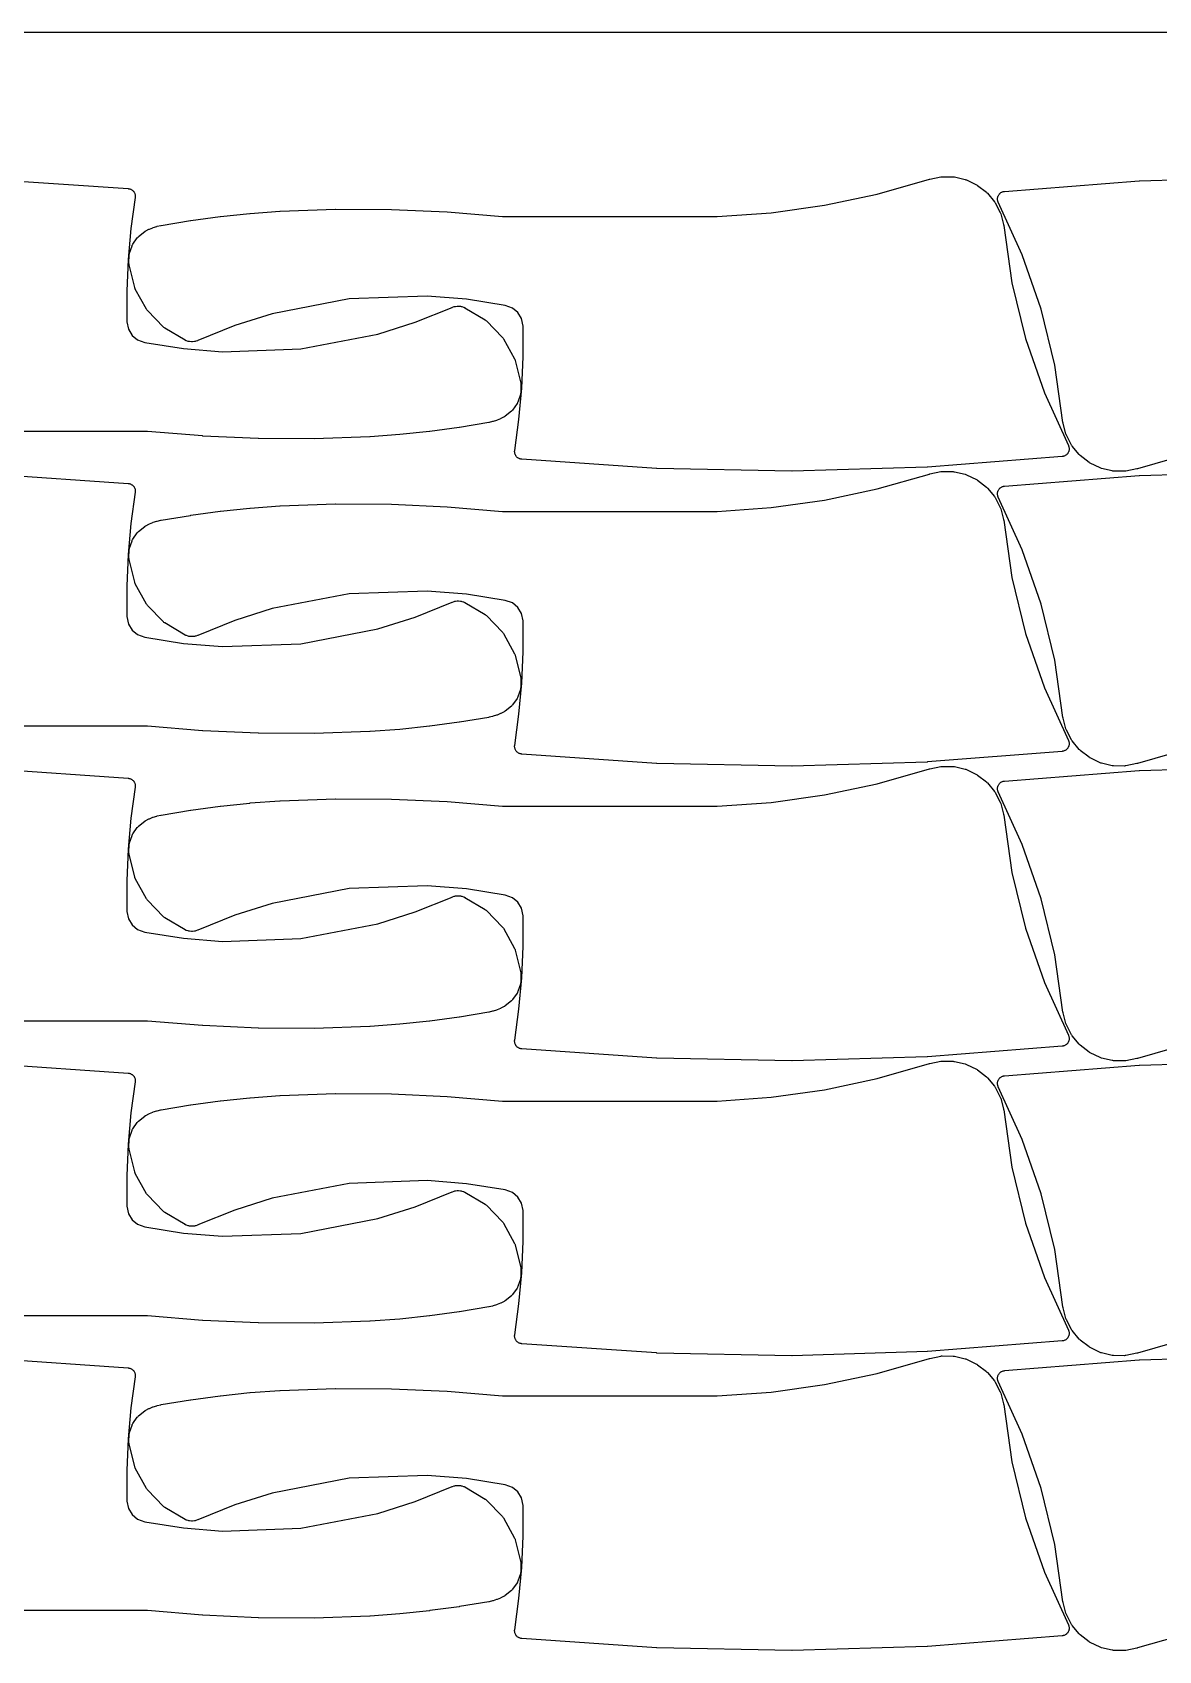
# Model space of a CAD drawing. Header units: metres. Extents: x 0 to 3000, y 0 to 1100.
# Drawn here: x 2269 to 2634, y 574 to 1100 of the extents above; entities that cross this region are included whole.
import ezdxf

# ---------------------------------------------------------------- set-up
doc = ezdxf.new("R2010")
doc.units = ezdxf.units.M

msp = doc.modelspace()

# ---------------------------------------------------------------- linework, layer by layer
at = {"color": 7}
msp.add_lwpolyline([(0, 0), (3000, 0), (3000, 1100), (0, 1100), (0, 0)], close=True, dxfattribs=at)
at = {"color": 1}
for points in [[(2255.98, 1052.26), (2299.75, 1049.25), (2299.78, 1049.25), (2299.81, 1049.24), (2299.87, 1049.23), (2299.94, 1049.23), (2299.97, 1049.22), (2300, 1049.22), (2300.1, 1049.2), (2300.3, 1049.15), (2300.49, 1049.08), (2300.58, 1049.04), (2300.77, 1048.95), (2300.94, 1048.84), (2301.02, 1048.78), (2301.19, 1048.66), (2301.33, 1048.52), (2301.41, 1048.44), (2301.54, 1048.29), (2301.66, 1048.12), (2301.71, 1048.03), (2301.81, 1047.85), (2301.89, 1047.66), (2301.92, 1047.57), (2301.98, 1047.37), (2302.02, 1047.17), (2302.04, 1047.07), (2302.06, 1046.87), (2302.06, 1046.67), (2302.05, 1046.56), (2302.04, 1046.48), (2302.04, 1046.4), (2300.64, 1036.29), (2299.73, 1026.18), (2299.28, 1016.03), (2299.31, 1006.02), (2299.82, 1003.56), (2299.82, 1003.56), (2301, 1001.6), (2302.78, 1000.16), (2305.17, 999.31), (2317.72, 997.31), (2330.4, 996.28), (2355.83, 997.19), (2380.81, 1002), (2392.94, 1005.85), (2404.89, 1010.69), (2404.95, 1010.71), (2405.01, 1010.73), (2405.6, 1010.93), (2405.8, 1010.98), (2406.01, 1011.02), (2406.62, 1011.09), (2406.82, 1011.1), (2407.03, 1011.09), (2407.64, 1011.03), (2407.84, 1011), (2408.04, 1010.95), (2408.64, 1010.77), (2408.68, 1010.75), (2408.71, 1010.74), (2408.77, 1010.72), (2408.82, 1010.7), (2408.86, 1010.68), (2408.9, 1010.67), (2408.95, 1010.64), (2409, 1010.62), (2409.03, 1010.6), (2409.07, 1010.58), (2415.63, 1006.67), (2415.78, 1006.57), (2415.92, 1006.46), (2416.04, 1006.34), (2421.26, 1000.94), (2421.38, 1000.81), (2421.48, 1000.67), (2421.57, 1000.52), (2425.21, 993.96), (2425.29, 993.8), (2425.36, 993.63), (2425.41, 993.46), (2427.23, 986.05), (2427.24, 985.97), (2427.26, 985.89), (2427.26, 985.87), (2427.27, 985.86), (2427.27, 985.78), (2427.28, 985.69), (2427.28, 985.68), (2427.28, 985.66), (2427.28, 985.58), (2427.29, 985.5), (2427.19, 982.91), (2427.17, 982.72), (2427.14, 982.53), (2427.08, 982.35), (2426.27, 979.94), (2426.2, 979.76), (2426.12, 979.59), (2426.02, 979.43), (2424.56, 977.35), (2424.45, 977.2), (2424.31, 977.06), (2424.17, 976.94), (2422.15, 975.32), (2422.07, 975.27), (2422, 975.22), (2421.99, 975.21), (2421.99, 975.21), (2421.91, 975.16), (2421.83, 975.12), (2420.79, 974.57), (2420.63, 974.49), (2419.54, 974.04), (2419.38, 973.98), (2418.26, 973.62), (2418.09, 973.57), (2416.94, 973.31), (2416.89, 973.3), (2416.83, 973.29), (2407.29, 971.71), (2407.23, 971.71), (2397.65, 970.41), (2397.6, 970.4), (2387.98, 969.39), (2387.92, 969.38), (2378.28, 968.65), (2378.24, 968.65), (2378.2, 968.64), (2360.18, 968.02), (2360.1, 968.02), (2342.08, 968.11), (2342, 968.11), (2323.99, 968.91), (2323.91, 968.92), (2306.03, 970.42), (2236.26, 970.42)], [(2644.32, 963.12), (2627.41, 958.29), (2627.33, 958.27), (2627.26, 958.25), (2623.71, 957.52), (2623.5, 957.49), (2623.28, 957.48), (2619.7, 957.52), (2619.48, 957.54), (2619.27, 957.57), (2615.78, 958.38), (2615.57, 958.45), (2615.37, 958.53), (2612.1, 960.09), (2611.91, 960.19), (2611.73, 960.32), (2608.87, 962.55), (2608.71, 962.69), (2608.56, 962.85), (2606.28, 965.61), (2606.15, 965.78), (2606.04, 965.97), (2604.4, 969.15), (2604.31, 969.35), (2604.24, 969.55), (2603.31, 973.06), (2603.31, 973.07), (2603.31, 973.09), (2603.29, 973.17), (2603.27, 973.25), (2603.27, 973.27), (2603.27, 973.28), (2600.58, 991.9), (2596.17, 1010.05), (2590.05, 1027.7), (2582.24, 1044.81), (2582.21, 1044.88), (2582.18, 1044.95), (2582.14, 1045.06), (2582.07, 1045.29), (2582.03, 1045.53), (2582.01, 1045.65), (2582, 1045.89), (2582.02, 1046.13), (2582.03, 1046.25), (2582.08, 1046.49), (2582.15, 1046.72), (2582.2, 1046.84), (2582.3, 1047.06), (2582.43, 1047.27), (2582.5, 1047.36), (2582.65, 1047.55), (2582.83, 1047.72), (2582.92, 1047.8), (2583.11, 1047.95), (2583.32, 1048.07), (2583.42, 1048.12), (2583.65, 1048.22), (2583.88, 1048.29), (2584, 1048.31), (2584.05, 1048.32), (2584.09, 1048.33), (2584.14, 1048.34), (2584.19, 1048.35), (2584.24, 1048.35), (2584.29, 1048.36), (2628.02, 1051.82), (2628.12, 1051.82), (2671.95, 1053.12)], [(2644.32, 867.37), (2627.41, 862.54), (2627.33, 862.52), (2627.26, 862.51), (2623.71, 861.77), (2623.5, 861.74), (2623.28, 861.73), (2619.7, 861.78), (2619.48, 861.79), (2619.27, 861.83), (2615.78, 862.64), (2615.57, 862.7), (2615.37, 862.78), (2612.1, 864.34), (2611.91, 864.44), (2611.73, 864.57), (2608.87, 866.8), (2608.71, 866.94), (2608.56, 867.1), (2606.28, 869.86), (2606.15, 870.03), (2606.04, 870.22), (2604.4, 873.4), (2604.31, 873.6), (2604.24, 873.81), (2603.31, 877.31), (2603.31, 877.33), (2603.31, 877.34), (2603.29, 877.42), (2603.27, 877.5), (2603.27, 877.52), (2603.27, 877.54), (2600.58, 896.16), (2596.17, 914.3), (2590.05, 931.95), (2582.24, 949.06), (2582.21, 949.13), (2582.18, 949.2), (2582.14, 949.31), (2582.07, 949.55), (2582.03, 949.79), (2582.01, 949.91), (2582, 950.15), (2582.02, 950.39), (2582.03, 950.51), (2582.08, 950.74), (2582.15, 950.98), (2582.2, 951.09), (2582.3, 951.31), (2582.43, 951.52), (2582.5, 951.62), (2582.65, 951.81), (2582.83, 951.97), (2582.92, 952.05), (2583.11, 952.2), (2583.32, 952.32), (2583.42, 952.37), (2583.65, 952.47), (2583.88, 952.54), (2584, 952.57), (2584.05, 952.58), (2584.09, 952.59), (2584.14, 952.59), (2584.19, 952.6), (2584.24, 952.61), (2584.29, 952.61), (2628.02, 956.07), (2628.12, 956.08), (2671.95, 957.38)], [(2255.98, 956.52), (2299.75, 953.5), (2299.78, 953.5), (2299.81, 953.5), (2299.87, 953.49), (2299.94, 953.48), (2299.97, 953.47), (2300, 953.47), (2300.1, 953.45), (2300.3, 953.4), (2300.49, 953.33), (2300.58, 953.29), (2300.77, 953.2), (2300.94, 953.09), (2301.02, 953.03), (2301.19, 952.91), (2301.33, 952.77), (2301.41, 952.69), (2301.54, 952.54), (2301.66, 952.37), (2301.71, 952.28), (2301.81, 952.1), (2301.89, 951.92), (2301.92, 951.82), (2301.98, 951.63), (2302.02, 951.43), (2302.04, 951.33), (2302.06, 951.12), (2302.06, 950.92), (2302.05, 950.82), (2302.04, 950.74), (2302.04, 950.66), (2300.64, 940.54), (2299.73, 930.43), (2299.28, 920.28), (2299.31, 910.27), (2299.82, 907.81), (2299.82, 907.81), (2301, 905.86), (2302.78, 904.41), (2305.17, 903.57), (2317.72, 901.56), (2330.4, 900.53), (2355.83, 901.44), (2380.81, 906.26), (2392.94, 910.1), (2404.89, 914.94), (2404.95, 914.96), (2405.01, 914.98), (2405.6, 915.18), (2405.8, 915.23), (2406.01, 915.27), (2406.62, 915.34), (2406.82, 915.35), (2407.03, 915.34), (2407.64, 915.28), (2407.84, 915.25), (2408.04, 915.2), (2408.64, 915.02), (2408.68, 915.01), (2408.71, 914.99), (2408.77, 914.97), (2408.82, 914.95), (2408.86, 914.94), (2408.9, 914.92), (2408.95, 914.89), (2409, 914.87), (2409.03, 914.85), (2409.07, 914.83), (2415.63, 910.92), (2415.78, 910.82), (2415.92, 910.71), (2416.04, 910.59), (2421.26, 905.2), (2421.38, 905.06), (2421.48, 904.92), (2421.57, 904.77), (2425.21, 898.21), (2425.29, 898.05), (2425.36, 897.89), (2425.41, 897.72), (2427.23, 890.3), (2427.24, 890.22), (2427.26, 890.14), (2427.26, 890.13), (2427.27, 890.11), (2427.27, 890.03), (2427.28, 889.95), (2427.28, 889.93), (2427.28, 889.91), (2427.28, 889.83), (2427.29, 889.75), (2427.19, 887.16), (2427.17, 886.97), (2427.14, 886.78), (2427.08, 886.6), (2426.27, 884.19), (2426.2, 884.02), (2426.12, 883.85), (2426.02, 883.69), (2424.56, 881.61), (2424.45, 881.45), (2424.31, 881.31), (2424.17, 881.19), (2422.15, 879.57), (2422.07, 879.52), (2422, 879.47), (2421.99, 879.46), (2421.99, 879.46), (2421.91, 879.41), (2421.83, 879.37), (2420.79, 878.82), (2420.63, 878.75), (2419.54, 878.29), (2419.38, 878.23), (2418.26, 877.87), (2418.09, 877.83), (2416.94, 877.57), (2416.89, 877.56), (2416.83, 877.54), (2407.29, 875.97), (2407.23, 875.96), (2397.65, 874.66), (2397.6, 874.65), (2387.98, 873.64), (2387.92, 873.63), (2378.28, 872.9), (2378.24, 872.9), (2378.2, 872.9), (2360.18, 872.28), (2360.1, 872.27), (2342.08, 872.36), (2342, 872.37), (2323.99, 873.16), (2323.91, 873.17), (2306.03, 874.67), (2236.26, 874.67)], [(2255.98, 860.77), (2299.75, 857.75), (2299.78, 857.75), (2299.81, 857.75), (2299.87, 857.74), (2299.94, 857.73), (2299.97, 857.72), (2300, 857.72), (2300.1, 857.7), (2300.3, 857.65), (2300.49, 857.58), (2300.58, 857.54), (2300.77, 857.45), (2300.94, 857.34), (2301.02, 857.29), (2301.19, 857.16), (2301.33, 857.02), (2301.41, 856.95), (2301.54, 856.79), (2301.66, 856.62), (2301.71, 856.54), (2301.81, 856.36), (2301.89, 856.17), (2301.92, 856.07), (2301.98, 855.88), (2302.02, 855.68), (2302.04, 855.58), (2302.06, 855.37), (2302.06, 855.17), (2302.05, 855.07), (2302.04, 854.99), (2302.04, 854.91), (2300.64, 844.8), (2299.73, 834.68), (2299.28, 824.54), (2299.31, 814.53), (2299.82, 812.06), (2299.82, 812.06), (2301, 810.11), (2302.78, 808.66), (2305.17, 807.82), (2317.72, 805.81), (2330.4, 804.78), (2355.83, 805.69), (2380.81, 810.51), (2392.94, 814.35), (2404.89, 819.19), (2404.95, 819.21), (2405.01, 819.24), (2405.6, 819.43), (2405.8, 819.49), (2406.01, 819.52), (2406.62, 819.59), (2406.82, 819.6), (2407.03, 819.59), (2407.64, 819.54), (2407.84, 819.51), (2408.04, 819.46), (2408.64, 819.27), (2408.68, 819.26), (2408.71, 819.25), (2408.77, 819.23), (2408.82, 819.21), (2408.86, 819.19), (2408.9, 819.17), (2408.95, 819.15), (2409, 819.12), (2409.03, 819.1), (2409.07, 819.08), (2415.63, 815.17), (2415.78, 815.08), (2415.92, 814.97), (2416.04, 814.85), (2421.26, 809.45), (2421.38, 809.32), (2421.48, 809.18), (2421.57, 809.03), (2425.21, 802.46), (2425.29, 802.3), (2425.36, 802.14), (2425.41, 801.97), (2427.23, 794.55), (2427.24, 794.47), (2427.26, 794.39), (2427.26, 794.38), (2427.27, 794.36), (2427.27, 794.28), (2427.28, 794.2), (2427.28, 794.18), (2427.28, 794.17), (2427.28, 794.08), (2427.29, 794), (2427.19, 791.41), (2427.17, 791.22), (2427.14, 791.03), (2427.08, 790.85), (2426.27, 788.45), (2426.2, 788.27), (2426.12, 788.1), (2426.02, 787.94), (2424.56, 785.86), (2424.45, 785.71), (2424.31, 785.57), (2424.17, 785.44), (2422.15, 783.83), (2422.07, 783.77), (2422, 783.72), (2421.99, 783.72), (2421.99, 783.71), (2421.91, 783.67), (2421.83, 783.62), (2420.79, 783.07), (2420.63, 783), (2419.54, 782.54), (2419.38, 782.48), (2418.26, 782.12), (2418.09, 782.08), (2416.94, 781.82), (2416.89, 781.81), (2416.83, 781.8), (2407.29, 780.22), (2407.23, 780.21), (2397.65, 778.91), (2397.6, 778.91), (2387.98, 777.89), (2387.92, 777.88), (2378.28, 777.15), (2378.24, 777.15), (2378.2, 777.15), (2360.18, 776.53), (2360.1, 776.53), (2342.08, 776.62), (2342, 776.62), (2323.99, 777.42), (2323.91, 777.42), (2306.03, 778.92), (2236.26, 778.92)], [(2644.32, 771.63), (2627.41, 766.79), (2627.33, 766.78), (2627.26, 766.76), (2623.71, 766.02), (2623.5, 765.99), (2623.28, 765.98), (2619.7, 766.03), (2619.48, 766.04), (2619.27, 766.08), (2615.78, 766.89), (2615.57, 766.95), (2615.37, 767.03), (2612.1, 768.59), (2611.91, 768.7), (2611.73, 768.82), (2608.87, 771.05), (2608.71, 771.19), (2608.56, 771.35), (2606.28, 774.11), (2606.15, 774.28), (2606.04, 774.47), (2604.4, 777.65), (2604.31, 777.85), (2604.24, 778.06), (2603.31, 781.56), (2603.31, 781.58), (2603.31, 781.6), (2603.29, 781.67), (2603.27, 781.75), (2603.27, 781.77), (2603.27, 781.79), (2600.58, 800.41), (2596.17, 818.56), (2590.05, 836.2), (2582.24, 853.31), (2582.21, 853.38), (2582.18, 853.45), (2582.14, 853.57), (2582.07, 853.8), (2582.03, 854.04), (2582.01, 854.16), (2582, 854.4), (2582.02, 854.64), (2582.03, 854.76), (2582.08, 855), (2582.15, 855.23), (2582.2, 855.34), (2582.3, 855.56), (2582.43, 855.77), (2582.5, 855.87), (2582.65, 856.06), (2582.83, 856.23), (2582.92, 856.31), (2583.11, 856.45), (2583.32, 856.57), (2583.42, 856.63), (2583.65, 856.72), (2583.88, 856.79), (2584, 856.82), (2584.05, 856.83), (2584.09, 856.84), (2584.14, 856.85), (2584.19, 856.85), (2584.24, 856.86), (2584.29, 856.86), (2628.02, 860.32), (2628.12, 860.33), (2671.95, 861.63)], [(2255.98, 765.02), (2299.75, 762.01), (2299.78, 762), (2299.81, 762), (2299.87, 761.99), (2299.94, 761.98), (2299.97, 761.98), (2300, 761.97), (2300.1, 761.95), (2300.3, 761.9), (2300.49, 761.83), (2300.58, 761.79), (2300.77, 761.7), (2300.94, 761.6), (2301.02, 761.54), (2301.19, 761.41), (2301.33, 761.27), (2301.41, 761.2), (2301.54, 761.04), (2301.66, 760.87), (2301.71, 760.79), (2301.81, 760.61), (2301.89, 760.42), (2301.92, 760.32), (2301.98, 760.13), (2302.02, 759.93), (2302.04, 759.83), (2302.06, 759.63), (2302.06, 759.42), (2302.05, 759.32), (2302.04, 759.24), (2302.04, 759.16), (2300.64, 749.05), (2299.73, 738.93), (2299.28, 728.79), (2299.31, 718.78), (2299.82, 716.31), (2299.82, 716.31), (2301, 714.36), (2302.78, 712.91), (2305.17, 712.07), (2317.72, 710.06), (2330.4, 709.04), (2355.83, 709.94), (2380.81, 714.76), (2392.94, 718.6), (2404.89, 723.44), (2404.95, 723.47), (2405.01, 723.49), (2405.6, 723.68), (2405.8, 723.74), (2406.01, 723.77), (2406.62, 723.84), (2406.82, 723.85), (2407.03, 723.85), (2407.64, 723.79), (2407.84, 723.76), (2408.04, 723.71), (2408.64, 723.53), (2408.68, 723.51), (2408.71, 723.5), (2408.77, 723.48), (2408.82, 723.46), (2408.86, 723.44), (2408.9, 723.42), (2408.95, 723.4), (2409, 723.37), (2409.03, 723.35), (2409.07, 723.33), (2415.63, 719.43), (2415.78, 719.33), (2415.92, 719.22), (2416.04, 719.1), (2421.26, 713.7), (2421.38, 713.57), (2421.48, 713.43), (2421.57, 713.28), (2425.21, 706.71), (2425.29, 706.55), (2425.36, 706.39), (2425.41, 706.22), (2427.23, 698.81), (2427.24, 698.73), (2427.26, 698.65), (2427.26, 698.63), (2427.27, 698.61), (2427.27, 698.53), (2427.28, 698.45), (2427.28, 698.43), (2427.28, 698.42), (2427.28, 698.34), (2427.29, 698.25), (2427.19, 695.67), (2427.17, 695.48), (2427.14, 695.29), (2427.08, 695.1), (2426.27, 692.7), (2426.2, 692.52), (2426.12, 692.35), (2426.02, 692.19), (2424.56, 690.11), (2424.45, 689.96), (2424.31, 689.82), (2424.17, 689.69), (2422.15, 688.08), (2422.07, 688.03), (2422, 687.97), (2421.99, 687.97), (2421.99, 687.96), (2421.91, 687.92), (2421.83, 687.87), (2420.79, 687.32), (2420.63, 687.25), (2419.54, 686.8), (2419.38, 686.74), (2418.26, 686.38), (2418.09, 686.33), (2416.94, 686.07), (2416.89, 686.06), (2416.83, 686.05), (2407.29, 684.47), (2407.23, 684.46), (2397.65, 683.16), (2397.6, 683.16), (2387.98, 682.14), (2387.92, 682.14), (2378.28, 681.4), (2378.24, 681.4), (2378.2, 681.4), (2360.18, 680.78), (2360.1, 680.78), (2342.08, 680.87), (2342, 680.87), (2323.99, 681.67), (2323.91, 681.67), (2306.03, 683.18), (2236.26, 683.18)], [(2644.32, 675.88), (2627.41, 671.05), (2627.33, 671.03), (2627.26, 671.01), (2623.71, 670.28), (2623.5, 670.24), (2623.28, 670.23), (2619.7, 670.28), (2619.48, 670.29), (2619.27, 670.33), (2615.78, 671.14), (2615.57, 671.2), (2615.37, 671.28), (2612.1, 672.84), (2611.91, 672.95), (2611.73, 673.07), (2608.87, 675.3), (2608.71, 675.44), (2608.56, 675.6), (2606.28, 678.36), (2606.15, 678.54), (2606.04, 678.72), (2604.4, 681.91), (2604.31, 682.1), (2604.24, 682.31), (2603.31, 685.81), (2603.31, 685.83), (2603.31, 685.85), (2603.29, 685.93), (2603.27, 686.01), (2603.27, 686.02), (2603.27, 686.04), (2600.58, 704.66), (2596.17, 722.81), (2590.05, 740.46), (2582.24, 757.57), (2582.21, 757.64), (2582.18, 757.71), (2582.14, 757.82), (2582.07, 758.05), (2582.03, 758.29), (2582.01, 758.41), (2582, 758.65), (2582.02, 758.89), (2582.03, 759.01), (2582.08, 759.25), (2582.15, 759.48), (2582.2, 759.59), (2582.3, 759.81), (2582.43, 760.02), (2582.5, 760.12), (2582.65, 760.31), (2582.83, 760.48), (2582.92, 760.56), (2583.11, 760.7), (2583.32, 760.82), (2583.42, 760.88), (2583.65, 760.98), (2583.88, 761.04), (2584, 761.07), (2584.05, 761.08), (2584.09, 761.09), (2584.14, 761.1), (2584.19, 761.11), (2584.24, 761.11), (2584.29, 761.12), (2628.02, 764.57), (2628.12, 764.58), (2671.95, 765.88)], [(2255.98, 669.27), (2299.75, 666.26), (2299.78, 666.25), (2299.81, 666.25), (2299.87, 666.24), (2299.94, 666.24), (2299.97, 666.23), (2300, 666.22), (2300.1, 666.2), (2300.3, 666.15), (2300.49, 666.08), (2300.58, 666.04), (2300.77, 665.96), (2300.94, 665.85), (2301.02, 665.79), (2301.19, 665.67), (2301.33, 665.53), (2301.41, 665.45), (2301.54, 665.3), (2301.66, 665.13), (2301.71, 665.04), (2301.81, 664.86), (2301.89, 664.67), (2301.92, 664.58), (2301.98, 664.38), (2302.02, 664.18), (2302.04, 664.08), (2302.06, 663.88), (2302.06, 663.67), (2302.05, 663.57), (2302.04, 663.49), (2302.04, 663.41), (2300.64, 653.3), (2299.73, 643.19), (2299.28, 633.04), (2299.31, 623.03), (2299.82, 620.57), (2299.82, 620.57), (2301, 618.61), (2302.78, 617.17), (2305.17, 616.32), (2317.72, 614.31), (2330.4, 613.29), (2355.83, 614.2), (2380.81, 619.01), (2392.94, 622.86), (2404.89, 627.7), (2404.95, 627.72), (2405.01, 627.74), (2405.6, 627.94), (2405.8, 627.99), (2406.01, 628.02), (2406.62, 628.09), (2406.82, 628.11), (2407.03, 628.1), (2407.64, 628.04), (2407.84, 628.01), (2408.04, 627.96), (2408.64, 627.78), (2408.68, 627.76), (2408.71, 627.75), (2408.77, 627.73), (2408.82, 627.71), (2408.86, 627.69), (2408.9, 627.68), (2408.95, 627.65), (2409, 627.63), (2409.03, 627.6), (2409.07, 627.58), (2415.63, 623.68), (2415.78, 623.58), (2415.92, 623.47), (2416.04, 623.35), (2421.26, 617.95), (2421.38, 617.82), (2421.48, 617.68), (2421.57, 617.53), (2425.21, 610.97), (2425.29, 610.81), (2425.36, 610.64), (2425.41, 610.47), (2427.23, 603.06), (2427.24, 602.98), (2427.26, 602.9), (2427.26, 602.88), (2427.27, 602.87), (2427.27, 602.78), (2427.28, 602.7), (2427.28, 602.69), (2427.28, 602.67), (2427.28, 602.59), (2427.29, 602.51), (2427.19, 599.92), (2427.17, 599.73), (2427.14, 599.54), (2427.08, 599.35), (2426.27, 596.95), (2426.2, 596.77), (2426.12, 596.6), (2426.02, 596.44), (2424.56, 594.36), (2424.45, 594.21), (2424.31, 594.07), (2424.17, 593.94), (2422.15, 592.33), (2422.07, 592.28), (2422, 592.22), (2421.99, 592.22), (2421.99, 592.22), (2421.91, 592.17), (2421.83, 592.12), (2420.79, 591.58), (2420.63, 591.5), (2419.54, 591.05), (2419.38, 590.99), (2418.26, 590.63), (2418.09, 590.58), (2416.94, 590.32), (2416.89, 590.31), (2416.83, 590.3), (2407.29, 588.72), (2407.23, 588.71), (2397.65, 587.42), (2397.6, 587.41), (2387.98, 586.39), (2387.92, 586.39), (2378.28, 585.66), (2378.24, 585.66), (2378.2, 585.65), (2360.18, 585.03), (2360.1, 585.03), (2342.08, 585.12), (2342, 585.12), (2323.99, 585.92), (2323.91, 585.93), (2306.03, 587.43), (2236.26, 587.43)], [(2644.32, 580.13), (2627.41, 575.3), (2627.33, 575.28), (2627.26, 575.26), (2623.71, 574.53), (2623.5, 574.5), (2623.28, 574.49), (2619.7, 574.53), (2619.48, 574.55), (2619.27, 574.58), (2615.78, 575.39), (2615.57, 575.45), (2615.37, 575.54), (2612.1, 577.1), (2611.91, 577.2), (2611.73, 577.32), (2608.87, 579.55), (2608.71, 579.7), (2608.56, 579.86), (2606.28, 582.62), (2606.15, 582.79), (2606.04, 582.97), (2604.4, 586.16), (2604.31, 586.36), (2604.24, 586.56), (2603.31, 590.07), (2603.31, 590.08), (2603.31, 590.1), (2603.29, 590.18), (2603.27, 590.26), (2603.27, 590.28), (2603.27, 590.29), (2600.58, 608.91), (2596.17, 627.06), (2590.05, 644.71), (2582.24, 661.82), (2582.21, 661.89), (2582.18, 661.96), (2582.14, 662.07), (2582.07, 662.3), (2582.03, 662.54), (2582.01, 662.66), (2582, 662.9), (2582.02, 663.14), (2582.03, 663.26), (2582.08, 663.5), (2582.15, 663.73), (2582.2, 663.85), (2582.3, 664.07), (2582.43, 664.27), (2582.5, 664.37), (2582.65, 664.56), (2582.83, 664.73), (2582.92, 664.81), (2583.11, 664.96), (2583.32, 665.08), (2583.42, 665.13), (2583.65, 665.23), (2583.88, 665.3), (2584, 665.32), (2584.05, 665.33), (2584.09, 665.34), (2584.14, 665.35), (2584.19, 665.36), (2584.24, 665.36), (2584.29, 665.37), (2628.02, 668.83), (2628.12, 668.83), (2671.95, 670.13)]]:
    msp.add_lwpolyline(points, dxfattribs=at)
for points in [[(2427.47, 1007.05), (2426.28, 1009), (2424.51, 1010.45), (2422.12, 1011.29), (2409.56, 1013.3), (2396.88, 1014.32), (2371.46, 1013.42), (2346.47, 1008.6), (2334.35, 1004.76), (2322.39, 999.92), (2322.33, 999.89), (2322.27, 999.87), (2321.68, 999.68), (2321.48, 999.62), (2321.28, 999.59), (2320.67, 999.52), (2320.46, 999.51), (2320.26, 999.51), (2319.65, 999.57), (2319.44, 999.6), (2319.24, 999.65), (2318.65, 999.83), (2318.61, 999.85), (2318.57, 999.86), (2318.52, 999.88), (2318.46, 999.9), (2318.43, 999.92), (2318.39, 999.94), (2318.34, 999.96), (2318.29, 999.99), (2318.25, 1000.01), (2318.22, 1000.03), (2311.66, 1003.93), (2311.51, 1004.03), (2311.37, 1004.14), (2311.24, 1004.26), (2306.02, 1009.66), (2305.91, 1009.79), (2305.8, 1009.93), (2305.71, 1010.08), (2302.07, 1016.65), (2301.99, 1016.8), (2301.93, 1016.97), (2301.88, 1017.14), (2300.06, 1024.55), (2300.04, 1024.63), (2300.02, 1024.71), (2300.02, 1024.73), (2300.02, 1024.75), (2300.01, 1024.83), (2300, 1024.91), (2300, 1024.92), (2300, 1024.94), (2300, 1025.02), (2300, 1025.11), (2300.1, 1027.69), (2300.11, 1027.88), (2300.15, 1028.07), (2300.2, 1028.26), (2301.01, 1030.66), (2301.08, 1030.84), (2301.17, 1031.01), (2301.27, 1031.17), (2302.72, 1033.25), (2302.84, 1033.4), (2302.97, 1033.54), (2303.12, 1033.67), (2305.14, 1035.28), (2305.21, 1035.33), (2305.29, 1035.39), (2305.29, 1035.39), (2305.3, 1035.4), (2305.38, 1035.44), (2305.46, 1035.49), (2306.5, 1036.04), (2306.66, 1036.11), (2307.74, 1036.56), (2307.9, 1036.62), (2309.02, 1036.98), (2309.19, 1037.03), (2310.34, 1037.29), (2310.4, 1037.3), (2310.46, 1037.31), (2320, 1038.89), (2320.05, 1038.9), (2329.63, 1040.19), (2329.69, 1040.2), (2339.3, 1041.22), (2339.36, 1041.22), (2349, 1041.96), (2349.04, 1041.96), (2349.08, 1041.96), (2367.11, 1042.58), (2367.18, 1042.58), (2385.21, 1042.49), (2385.29, 1042.49), (2403.29, 1041.69), (2403.37, 1041.69), (2421.26, 1040.18), (2491.03, 1040.18), (2508.51, 1041.42), (2525.84, 1043.85), (2542.96, 1047.48), (2559.88, 1052.31), (2559.95, 1052.33), (2560.02, 1052.35), (2563.57, 1053.08), (2563.79, 1053.12), (2564, 1053.13), (2567.59, 1053.08), (2567.8, 1053.07), (2568.01, 1053.03), (2571.5, 1052.22), (2571.71, 1052.16), (2571.91, 1052.08), (2575.18, 1050.52), (2575.37, 1050.41), (2575.55, 1050.29), (2578.41, 1048.06), (2578.57, 1047.92), (2578.72, 1047.76), (2581.01, 1045), (2581.13, 1044.82), (2581.24, 1044.64), (2582.89, 1041.45), (2582.97, 1041.26), (2583.04, 1041.05), (2583.97, 1037.55), (2583.97, 1037.53), (2583.98, 1037.51), (2584, 1037.43), (2584.01, 1037.35), (2584.01, 1037.34), (2584.02, 1037.32), (2586.71, 1018.7), (2591.12, 1000.55), (2597.23, 982.9), (2605.05, 965.79), (2605.08, 965.72), (2605.11, 965.65), (2605.15, 965.54), (2605.22, 965.31), (2605.26, 965.07), (2605.27, 964.95), (2605.29, 964.71), (2605.27, 964.47), (2605.25, 964.35), (2605.21, 964.11), (2605.13, 963.88), (2605.09, 963.77), (2604.99, 963.55), (2604.86, 963.34), (2604.79, 963.24), (2604.63, 963.05), (2604.46, 962.88), (2604.37, 962.8), (2604.18, 962.66), (2603.97, 962.53), (2603.86, 962.48), (2603.64, 962.38), (2603.41, 962.32), (2603.29, 962.29), (2603.24, 962.28), (2603.19, 962.27), (2603.14, 962.26), (2603.09, 962.25), (2603.04, 962.25), (2603, 962.24), (2559.26, 958.78), (2559.16, 958.78), (2515.34, 957.48), (2515.24, 957.48), (2471.4, 958.33), (2471.31, 958.34), (2427.54, 961.35), (2427.51, 961.36), (2427.48, 961.36), (2427.41, 961.37), (2427.34, 961.38), (2427.31, 961.38), (2427.29, 961.39), (2427.19, 961.41), (2426.99, 961.46), (2426.79, 961.53), (2426.7, 961.57), (2426.52, 961.66), (2426.34, 961.76), (2426.26, 961.82), (2426.1, 961.95), (2425.95, 962.09), (2425.88, 962.16), (2425.75, 962.32), (2425.63, 962.49), (2425.57, 962.57), (2425.48, 962.75), (2425.4, 962.94), (2425.36, 963.03), (2425.3, 963.23), (2425.26, 963.43), (2425.25, 963.53), (2425.23, 963.73), (2425.23, 963.94), (2425.23, 964.04), (2425.24, 964.12), (2425.25, 964.2), (2426.64, 974.31), (2427.56, 984.43), (2428, 994.57), (2427.97, 1004.58), (2427.47, 1007.05)], [(2427.47, 911.3), (2426.28, 913.25), (2424.51, 914.7), (2422.12, 915.54), (2409.56, 917.55), (2396.88, 918.57), (2371.46, 917.67), (2346.47, 912.85), (2334.35, 909.01), (2322.39, 904.17), (2322.33, 904.15), (2322.27, 904.12), (2321.68, 903.93), (2321.48, 903.87), (2321.28, 903.84), (2320.67, 903.77), (2320.46, 903.76), (2320.26, 903.77), (2319.65, 903.82), (2319.44, 903.85), (2319.24, 903.9), (2318.65, 904.09), (2318.61, 904.1), (2318.57, 904.11), (2318.52, 904.13), (2318.46, 904.15), (2318.43, 904.17), (2318.39, 904.19), (2318.34, 904.21), (2318.29, 904.24), (2318.25, 904.26), (2318.22, 904.28), (2311.66, 908.19), (2311.51, 908.28), (2311.37, 908.39), (2311.24, 908.51), (2306.02, 913.91), (2305.91, 914.04), (2305.8, 914.18), (2305.71, 914.33), (2302.07, 920.9), (2301.99, 921.06), (2301.93, 921.22), (2301.88, 921.39), (2300.06, 928.81), (2300.04, 928.89), (2300.02, 928.97), (2300.02, 928.98), (2300.02, 929), (2300.01, 929.08), (2300, 929.16), (2300, 929.18), (2300, 929.19), (2300, 929.28), (2300, 929.36), (2300.1, 931.94), (2300.11, 932.14), (2300.15, 932.32), (2300.2, 932.51), (2301.01, 934.91), (2301.08, 935.09), (2301.17, 935.26), (2301.27, 935.42), (2302.72, 937.5), (2302.84, 937.65), (2302.97, 937.79), (2303.12, 937.92), (2305.14, 939.53), (2305.21, 939.59), (2305.29, 939.64), (2305.29, 939.64), (2305.3, 939.65), (2305.38, 939.69), (2305.46, 939.74), (2306.5, 940.29), (2306.66, 940.36), (2307.74, 940.82), (2307.9, 940.88), (2309.02, 941.23), (2309.19, 941.28), (2310.34, 941.54), (2310.4, 941.55), (2310.46, 941.56), (2320, 943.14), (2320.05, 943.15), (2329.63, 944.45), (2329.69, 944.45), (2339.3, 945.47), (2339.36, 945.47), (2349, 946.21), (2349.04, 946.21), (2349.08, 946.21), (2367.11, 946.83), (2367.18, 946.83), (2385.21, 946.74), (2385.29, 946.74), (2403.29, 945.94), (2403.37, 945.94), (2421.26, 944.44), (2491.03, 944.44), (2508.51, 945.67), (2525.84, 948.1), (2542.96, 951.73), (2559.88, 956.57), (2559.95, 956.58), (2560.02, 956.6), (2563.57, 957.34), (2563.79, 957.37), (2564, 957.38), (2567.59, 957.33), (2567.8, 957.32), (2568.01, 957.28), (2571.5, 956.47), (2571.71, 956.41), (2571.91, 956.33), (2575.18, 954.77), (2575.37, 954.66), (2575.55, 954.54), (2578.41, 952.31), (2578.57, 952.17), (2578.72, 952.01), (2581.01, 949.25), (2581.13, 949.08), (2581.24, 948.89), (2582.89, 945.71), (2582.97, 945.51), (2583.04, 945.3), (2583.97, 941.8), (2583.97, 941.78), (2583.98, 941.76), (2584, 941.68), (2584.01, 941.61), (2584.01, 941.59), (2584.02, 941.57), (2586.71, 922.95), (2591.12, 904.8), (2597.23, 887.16), (2605.05, 870.04), (2605.08, 869.98), (2605.11, 869.91), (2605.15, 869.79), (2605.22, 869.56), (2605.26, 869.32), (2605.27, 869.2), (2605.29, 868.96), (2605.27, 868.72), (2605.25, 868.6), (2605.21, 868.36), (2605.13, 868.13), (2605.09, 868.02), (2604.99, 867.8), (2604.86, 867.59), (2604.79, 867.49), (2604.63, 867.3), (2604.46, 867.13), (2604.37, 867.05), (2604.18, 866.91), (2603.97, 866.79), (2603.86, 866.73), (2603.64, 866.64), (2603.41, 866.57), (2603.29, 866.54), (2603.24, 866.53), (2603.19, 866.52), (2603.14, 866.51), (2603.09, 866.51), (2603.04, 866.5), (2603, 866.5), (2559.26, 863.04), (2559.16, 863.03), (2515.34, 861.73), (2515.24, 861.73), (2471.4, 862.59), (2471.31, 862.59), (2427.54, 865.61), (2427.51, 865.61), (2427.48, 865.61), (2427.41, 865.62), (2427.34, 865.63), (2427.31, 865.64), (2427.29, 865.64), (2427.19, 865.66), (2426.99, 865.71), (2426.79, 865.78), (2426.7, 865.82), (2426.52, 865.91), (2426.34, 866.02), (2426.26, 866.07), (2426.1, 866.2), (2425.95, 866.34), (2425.88, 866.41), (2425.75, 866.57), (2425.63, 866.74), (2425.57, 866.82), (2425.48, 867), (2425.4, 867.19), (2425.36, 867.29), (2425.3, 867.48), (2425.26, 867.68), (2425.25, 867.78), (2425.23, 867.99), (2425.23, 868.19), (2425.23, 868.29), (2425.24, 868.37), (2425.25, 868.45), (2426.64, 878.56), (2427.56, 888.68), (2428, 898.82), (2427.97, 908.83), (2427.47, 911.3)], [(2427.47, 815.55), (2426.28, 817.5), (2424.51, 818.95), (2422.12, 819.79), (2409.56, 821.8), (2396.88, 822.83), (2371.46, 821.92), (2346.47, 817.1), (2334.35, 813.26), (2322.39, 808.42), (2322.33, 808.4), (2322.27, 808.38), (2321.68, 808.18), (2321.48, 808.13), (2321.28, 808.09), (2320.67, 808.02), (2320.46, 808.01), (2320.26, 808.02), (2319.65, 808.08), (2319.44, 808.1), (2319.24, 808.16), (2318.65, 808.34), (2318.61, 808.35), (2318.57, 808.36), (2318.52, 808.39), (2318.46, 808.41), (2318.43, 808.42), (2318.39, 808.44), (2318.34, 808.47), (2318.29, 808.49), (2318.25, 808.51), (2318.22, 808.53), (2311.66, 812.44), (2311.51, 812.54), (2311.37, 812.65), (2311.24, 812.77), (2306.02, 818.16), (2305.91, 818.3), (2305.8, 818.44), (2305.71, 818.58), (2302.07, 825.15), (2301.99, 825.31), (2301.93, 825.47), (2301.88, 825.64), (2300.06, 833.06), (2300.04, 833.14), (2300.02, 833.22), (2300.02, 833.23), (2300.02, 833.25), (2300.01, 833.33), (2300, 833.41), (2300, 833.43), (2300, 833.45), (2300, 833.53), (2300, 833.61), (2300.1, 836.2), (2300.11, 836.39), (2300.15, 836.58), (2300.2, 836.76), (2301.01, 839.17), (2301.08, 839.34), (2301.17, 839.51), (2301.27, 839.67), (2302.72, 841.75), (2302.84, 841.91), (2302.97, 842.05), (2303.12, 842.17), (2305.14, 843.79), (2305.21, 843.84), (2305.29, 843.89), (2305.29, 843.9), (2305.3, 843.9), (2305.38, 843.95), (2305.46, 843.99), (2306.5, 844.54), (2306.66, 844.61), (2307.74, 845.07), (2307.9, 845.13), (2309.02, 845.49), (2309.19, 845.53), (2310.34, 845.79), (2310.4, 845.8), (2310.46, 845.82), (2320, 847.39), (2320.05, 847.4), (2329.63, 848.7), (2329.69, 848.71), (2339.3, 849.72), (2339.36, 849.73), (2349, 850.46), (2349.04, 850.46), (2349.08, 850.46), (2367.11, 851.08), (2367.18, 851.09), (2385.21, 851), (2385.29, 850.99), (2403.29, 850.19), (2403.37, 850.19), (2421.26, 848.69), (2491.03, 848.69), (2508.51, 849.92), (2525.84, 852.36), (2542.96, 855.99), (2559.88, 860.82), (2559.95, 860.84), (2560.02, 860.85), (2563.57, 861.59), (2563.79, 861.62), (2564, 861.63), (2567.59, 861.58), (2567.8, 861.57), (2568.01, 861.53), (2571.5, 860.72), (2571.71, 860.66), (2571.91, 860.58), (2575.18, 859.02), (2575.37, 858.92), (2575.55, 858.79), (2578.41, 856.56), (2578.57, 856.42), (2578.72, 856.26), (2581.01, 853.5), (2581.13, 853.33), (2581.24, 853.14), (2582.89, 849.96), (2582.97, 849.76), (2583.04, 849.55), (2583.97, 846.05), (2583.97, 846.03), (2583.98, 846.02), (2584, 845.94), (2584.01, 845.86), (2584.01, 845.84), (2584.02, 845.82), (2586.71, 827.2), (2591.12, 809.06), (2597.23, 791.41), (2605.05, 774.3), (2605.08, 774.23), (2605.11, 774.16), (2605.15, 774.04), (2605.22, 773.81), (2605.26, 773.57), (2605.27, 773.45), (2605.29, 773.21), (2605.27, 772.97), (2605.25, 772.85), (2605.21, 772.62), (2605.13, 772.38), (2605.09, 772.27), (2604.99, 772.05), (2604.86, 771.84), (2604.79, 771.74), (2604.63, 771.55), (2604.46, 771.38), (2604.37, 771.31), (2604.18, 771.16), (2603.97, 771.04), (2603.86, 770.98), (2603.64, 770.89), (2603.41, 770.82), (2603.29, 770.79), (2603.24, 770.78), (2603.19, 770.77), (2603.14, 770.77), (2603.09, 770.76), (2603.04, 770.75), (2603, 770.75), (2559.26, 767.29), (2559.16, 767.28), (2515.34, 765.98), (2515.24, 765.98), (2471.4, 766.84), (2471.31, 766.84), (2427.54, 769.86), (2427.51, 769.86), (2427.48, 769.86), (2427.41, 769.87), (2427.34, 769.88), (2427.31, 769.89), (2427.29, 769.89), (2427.19, 769.91), (2426.99, 769.96), (2426.79, 770.03), (2426.7, 770.07), (2426.52, 770.16), (2426.34, 770.27), (2426.26, 770.33), (2426.1, 770.45), (2425.95, 770.59), (2425.88, 770.66), (2425.75, 770.82), (2425.63, 770.99), (2425.57, 771.08), (2425.48, 771.26), (2425.4, 771.44), (2425.36, 771.54), (2425.3, 771.73), (2425.26, 771.93), (2425.25, 772.03), (2425.23, 772.24), (2425.23, 772.44), (2425.23, 772.54), (2425.24, 772.62), (2425.25, 772.7), (2426.64, 782.81), (2427.56, 792.93), (2428, 803.08), (2427.97, 813.09), (2427.47, 815.55)], [(2427.47, 719.8), (2426.28, 721.76), (2424.51, 723.2), (2422.12, 724.05), (2409.56, 726.05), (2396.88, 727.08), (2371.46, 726.17), (2346.47, 721.36), (2334.35, 717.51), (2322.39, 712.67), (2322.33, 712.65), (2322.27, 712.63), (2321.68, 712.43), (2321.48, 712.38), (2321.28, 712.34), (2320.67, 712.27), (2320.46, 712.26), (2320.26, 712.27), (2319.65, 712.33), (2319.44, 712.36), (2319.24, 712.41), (2318.65, 712.59), (2318.61, 712.61), (2318.57, 712.62), (2318.52, 712.64), (2318.46, 712.66), (2318.43, 712.68), (2318.39, 712.69), (2318.34, 712.72), (2318.29, 712.74), (2318.25, 712.76), (2318.22, 712.78), (2311.66, 716.69), (2311.51, 716.79), (2311.37, 716.9), (2311.24, 717.02), (2306.02, 722.42), (2305.91, 722.55), (2305.8, 722.69), (2305.71, 722.84), (2302.07, 729.4), (2301.99, 729.56), (2301.93, 729.73), (2301.88, 729.9), (2300.06, 737.31), (2300.04, 737.39), (2300.02, 737.47), (2300.02, 737.49), (2300.02, 737.5), (2300.01, 737.58), (2300, 737.67), (2300, 737.68), (2300, 737.7), (2300, 737.78), (2300, 737.86), (2300.1, 740.45), (2300.11, 740.64), (2300.15, 740.83), (2300.2, 741.01), (2301.01, 743.42), (2301.08, 743.6), (2301.17, 743.76), (2301.27, 743.93), (2302.72, 746.01), (2302.84, 746.16), (2302.97, 746.3), (2303.12, 746.42), (2305.14, 748.04), (2305.21, 748.09), (2305.29, 748.14), (2305.29, 748.15), (2305.3, 748.15), (2305.38, 748.2), (2305.46, 748.24), (2306.5, 748.79), (2306.66, 748.87), (2307.74, 749.32), (2307.9, 749.38), (2309.02, 749.74), (2309.19, 749.79), (2310.34, 750.04), (2310.4, 750.05), (2310.46, 750.07), (2320, 751.65), (2320.05, 751.65), (2329.63, 752.95), (2329.69, 752.96), (2339.3, 753.97), (2339.36, 753.98), (2349, 754.71), (2349.04, 754.71), (2349.08, 754.72), (2367.11, 755.34), (2367.18, 755.34), (2385.21, 755.25), (2385.29, 755.25), (2403.29, 754.45), (2403.37, 754.44), (2421.26, 752.94), (2491.03, 752.94), (2508.51, 754.17), (2525.84, 756.61), (2542.96, 760.24), (2559.88, 765.07), (2559.95, 765.09), (2560.02, 765.11), (2563.57, 765.84), (2563.79, 765.87), (2564, 765.88), (2567.59, 765.84), (2567.8, 765.82), (2568.01, 765.78), (2571.5, 764.97), (2571.71, 764.91), (2571.91, 764.83), (2575.18, 763.27), (2575.37, 763.17), (2575.55, 763.04), (2578.41, 760.81), (2578.57, 760.67), (2578.72, 760.51), (2581.01, 757.75), (2581.13, 757.58), (2581.24, 757.39), (2582.89, 754.21), (2582.97, 754.01), (2583.04, 753.81), (2583.97, 750.3), (2583.97, 750.29), (2583.98, 750.27), (2584, 750.19), (2584.01, 750.11), (2584.01, 750.09), (2584.02, 750.08), (2586.71, 731.46), (2591.12, 713.31), (2597.23, 695.66), (2605.05, 678.55), (2605.08, 678.48), (2605.11, 678.41), (2605.15, 678.3), (2605.22, 678.06), (2605.26, 677.83), (2605.27, 677.71), (2605.29, 677.47), (2605.27, 677.23), (2605.25, 677.11), (2605.21, 676.87), (2605.13, 676.64), (2605.09, 676.52), (2604.99, 676.3), (2604.86, 676.09), (2604.79, 676), (2604.63, 675.81), (2604.46, 675.64), (2604.37, 675.56), (2604.18, 675.41), (2603.97, 675.29), (2603.86, 675.24), (2603.64, 675.14), (2603.41, 675.07), (2603.29, 675.04), (2603.24, 675.04), (2603.19, 675.03), (2603.14, 675.02), (2603.09, 675.01), (2603.04, 675.01), (2603, 675), (2559.26, 671.54), (2559.16, 671.54), (2515.34, 670.23), (2515.24, 670.23), (2471.4, 671.09), (2471.31, 671.1), (2427.54, 674.11), (2427.51, 674.11), (2427.48, 674.12), (2427.41, 674.13), (2427.34, 674.13), (2427.31, 674.14), (2427.29, 674.14), (2427.19, 674.16), (2426.99, 674.21), (2426.79, 674.28), (2426.7, 674.32), (2426.52, 674.41), (2426.34, 674.52), (2426.26, 674.58), (2426.1, 674.7), (2425.95, 674.84), (2425.88, 674.92), (2425.75, 675.07), (2425.63, 675.24), (2425.57, 675.33), (2425.48, 675.51), (2425.4, 675.7), (2425.36, 675.79), (2425.3, 675.99), (2425.26, 676.19), (2425.25, 676.29), (2425.23, 676.49), (2425.23, 676.69), (2425.23, 676.8), (2425.24, 676.88), (2425.25, 676.95), (2426.64, 687.07), (2427.56, 697.18), (2428, 707.33), (2427.97, 717.34), (2427.47, 719.8)], [(2427.47, 624.05), (2426.28, 626.01), (2424.51, 627.46), (2422.12, 628.3), (2409.56, 630.31), (2396.88, 631.33), (2371.46, 630.43), (2346.47, 625.61), (2334.35, 621.77), (2322.39, 616.92), (2322.33, 616.9), (2322.27, 616.88), (2321.68, 616.68), (2321.48, 616.63), (2321.28, 616.6), (2320.67, 616.53), (2320.46, 616.51), (2320.26, 616.52), (2319.65, 616.58), (2319.44, 616.61), (2319.24, 616.66), (2318.65, 616.84), (2318.61, 616.86), (2318.57, 616.87), (2318.52, 616.89), (2318.46, 616.91), (2318.43, 616.93), (2318.39, 616.94), (2318.34, 616.97), (2318.29, 617), (2318.25, 617.02), (2318.22, 617.04), (2311.66, 620.94), (2311.51, 621.04), (2311.37, 621.15), (2311.24, 621.27), (2306.02, 626.67), (2305.91, 626.8), (2305.8, 626.94), (2305.71, 627.09), (2302.07, 633.66), (2301.99, 633.81), (2301.93, 633.98), (2301.88, 634.15), (2300.06, 641.56), (2300.04, 641.64), (2300.02, 641.72), (2300.02, 641.74), (2300.02, 641.75), (2300.01, 641.84), (2300, 641.92), (2300, 641.93), (2300, 641.95), (2300, 642.03), (2300, 642.11), (2300.1, 644.7), (2300.11, 644.89), (2300.15, 645.08), (2300.2, 645.27), (2301.01, 647.67), (2301.08, 647.85), (2301.17, 648.02), (2301.27, 648.18), (2302.72, 650.26), (2302.84, 650.41), (2302.97, 650.55), (2303.12, 650.68), (2305.14, 652.29), (2305.21, 652.34), (2305.29, 652.4), (2305.29, 652.4), (2305.3, 652.4), (2305.38, 652.45), (2305.46, 652.5), (2306.5, 653.04), (2306.66, 653.12), (2307.74, 653.57), (2307.9, 653.63), (2309.02, 653.99), (2309.19, 654.04), (2310.34, 654.3), (2310.4, 654.31), (2310.46, 654.32), (2320, 655.9), (2320.05, 655.91), (2329.63, 657.2), (2329.69, 657.21), (2339.3, 658.23), (2339.36, 658.23), (2349, 658.96), (2349.04, 658.97), (2349.08, 658.97), (2367.11, 659.59), (2367.18, 659.59), (2385.21, 659.5), (2385.29, 659.5), (2403.29, 658.7), (2403.37, 658.69), (2421.26, 657.19), (2491.03, 657.19), (2508.51, 658.42), (2525.84, 660.86), (2542.96, 664.49), (2559.88, 669.32), (2559.95, 669.34), (2560.02, 669.36), (2563.57, 670.09), (2563.79, 670.13), (2564, 670.13), (2567.59, 670.09), (2567.8, 670.07), (2568.01, 670.04), (2571.5, 669.23), (2571.71, 669.17), (2571.91, 669.08), (2575.18, 667.52), (2575.37, 667.42), (2575.55, 667.3), (2578.41, 665.07), (2578.57, 664.92), (2578.72, 664.77), (2581.01, 662.01), (2581.13, 661.83), (2581.24, 661.65), (2582.89, 658.46), (2582.97, 658.26), (2583.04, 658.06), (2583.97, 654.56), (2583.97, 654.54), (2583.98, 654.52), (2584, 654.44), (2584.01, 654.36), (2584.01, 654.35), (2584.02, 654.33), (2586.71, 635.71), (2591.12, 617.56), (2597.23, 599.91), (2605.05, 582.8), (2605.08, 582.73), (2605.11, 582.66), (2605.15, 582.55), (2605.22, 582.32), (2605.26, 582.08), (2605.27, 581.96), (2605.29, 581.72), (2605.27, 581.48), (2605.25, 581.36), (2605.21, 581.12), (2605.13, 580.89), (2605.09, 580.78), (2604.99, 580.55), (2604.86, 580.35), (2604.79, 580.25), (2604.63, 580.06), (2604.46, 579.89), (2604.37, 579.81), (2604.18, 579.67), (2603.97, 579.54), (2603.86, 579.49), (2603.64, 579.39), (2603.41, 579.32), (2603.29, 579.3), (2603.24, 579.29), (2603.19, 579.28), (2603.14, 579.27), (2603.09, 579.26), (2603.04, 579.26), (2603, 579.25), (2559.26, 575.79), (2559.16, 575.79), (2515.34, 574.49), (2515.24, 574.49), (2471.4, 575.34), (2471.31, 575.35), (2427.54, 578.36), (2427.51, 578.37), (2427.48, 578.37), (2427.41, 578.38), (2427.34, 578.39), (2427.31, 578.39), (2427.29, 578.4), (2427.19, 578.42), (2426.99, 578.47), (2426.79, 578.54), (2426.7, 578.58), (2426.52, 578.67), (2426.34, 578.77), (2426.26, 578.83), (2426.1, 578.95), (2425.95, 579.1), (2425.88, 579.17), (2425.75, 579.33), (2425.63, 579.49), (2425.57, 579.58), (2425.48, 579.76), (2425.4, 579.95), (2425.36, 580.04), (2425.3, 580.24), (2425.26, 580.44), (2425.25, 580.54), (2425.23, 580.74), (2425.23, 580.95), (2425.23, 581.05), (2425.24, 581.13), (2425.25, 581.21), (2426.64, 591.32), (2427.56, 601.43), (2428, 611.58), (2427.97, 621.59), (2427.47, 624.05)]]:
    msp.add_lwpolyline(points, close=True, dxfattribs=at)

doc.saveas('drawing.dxf')
